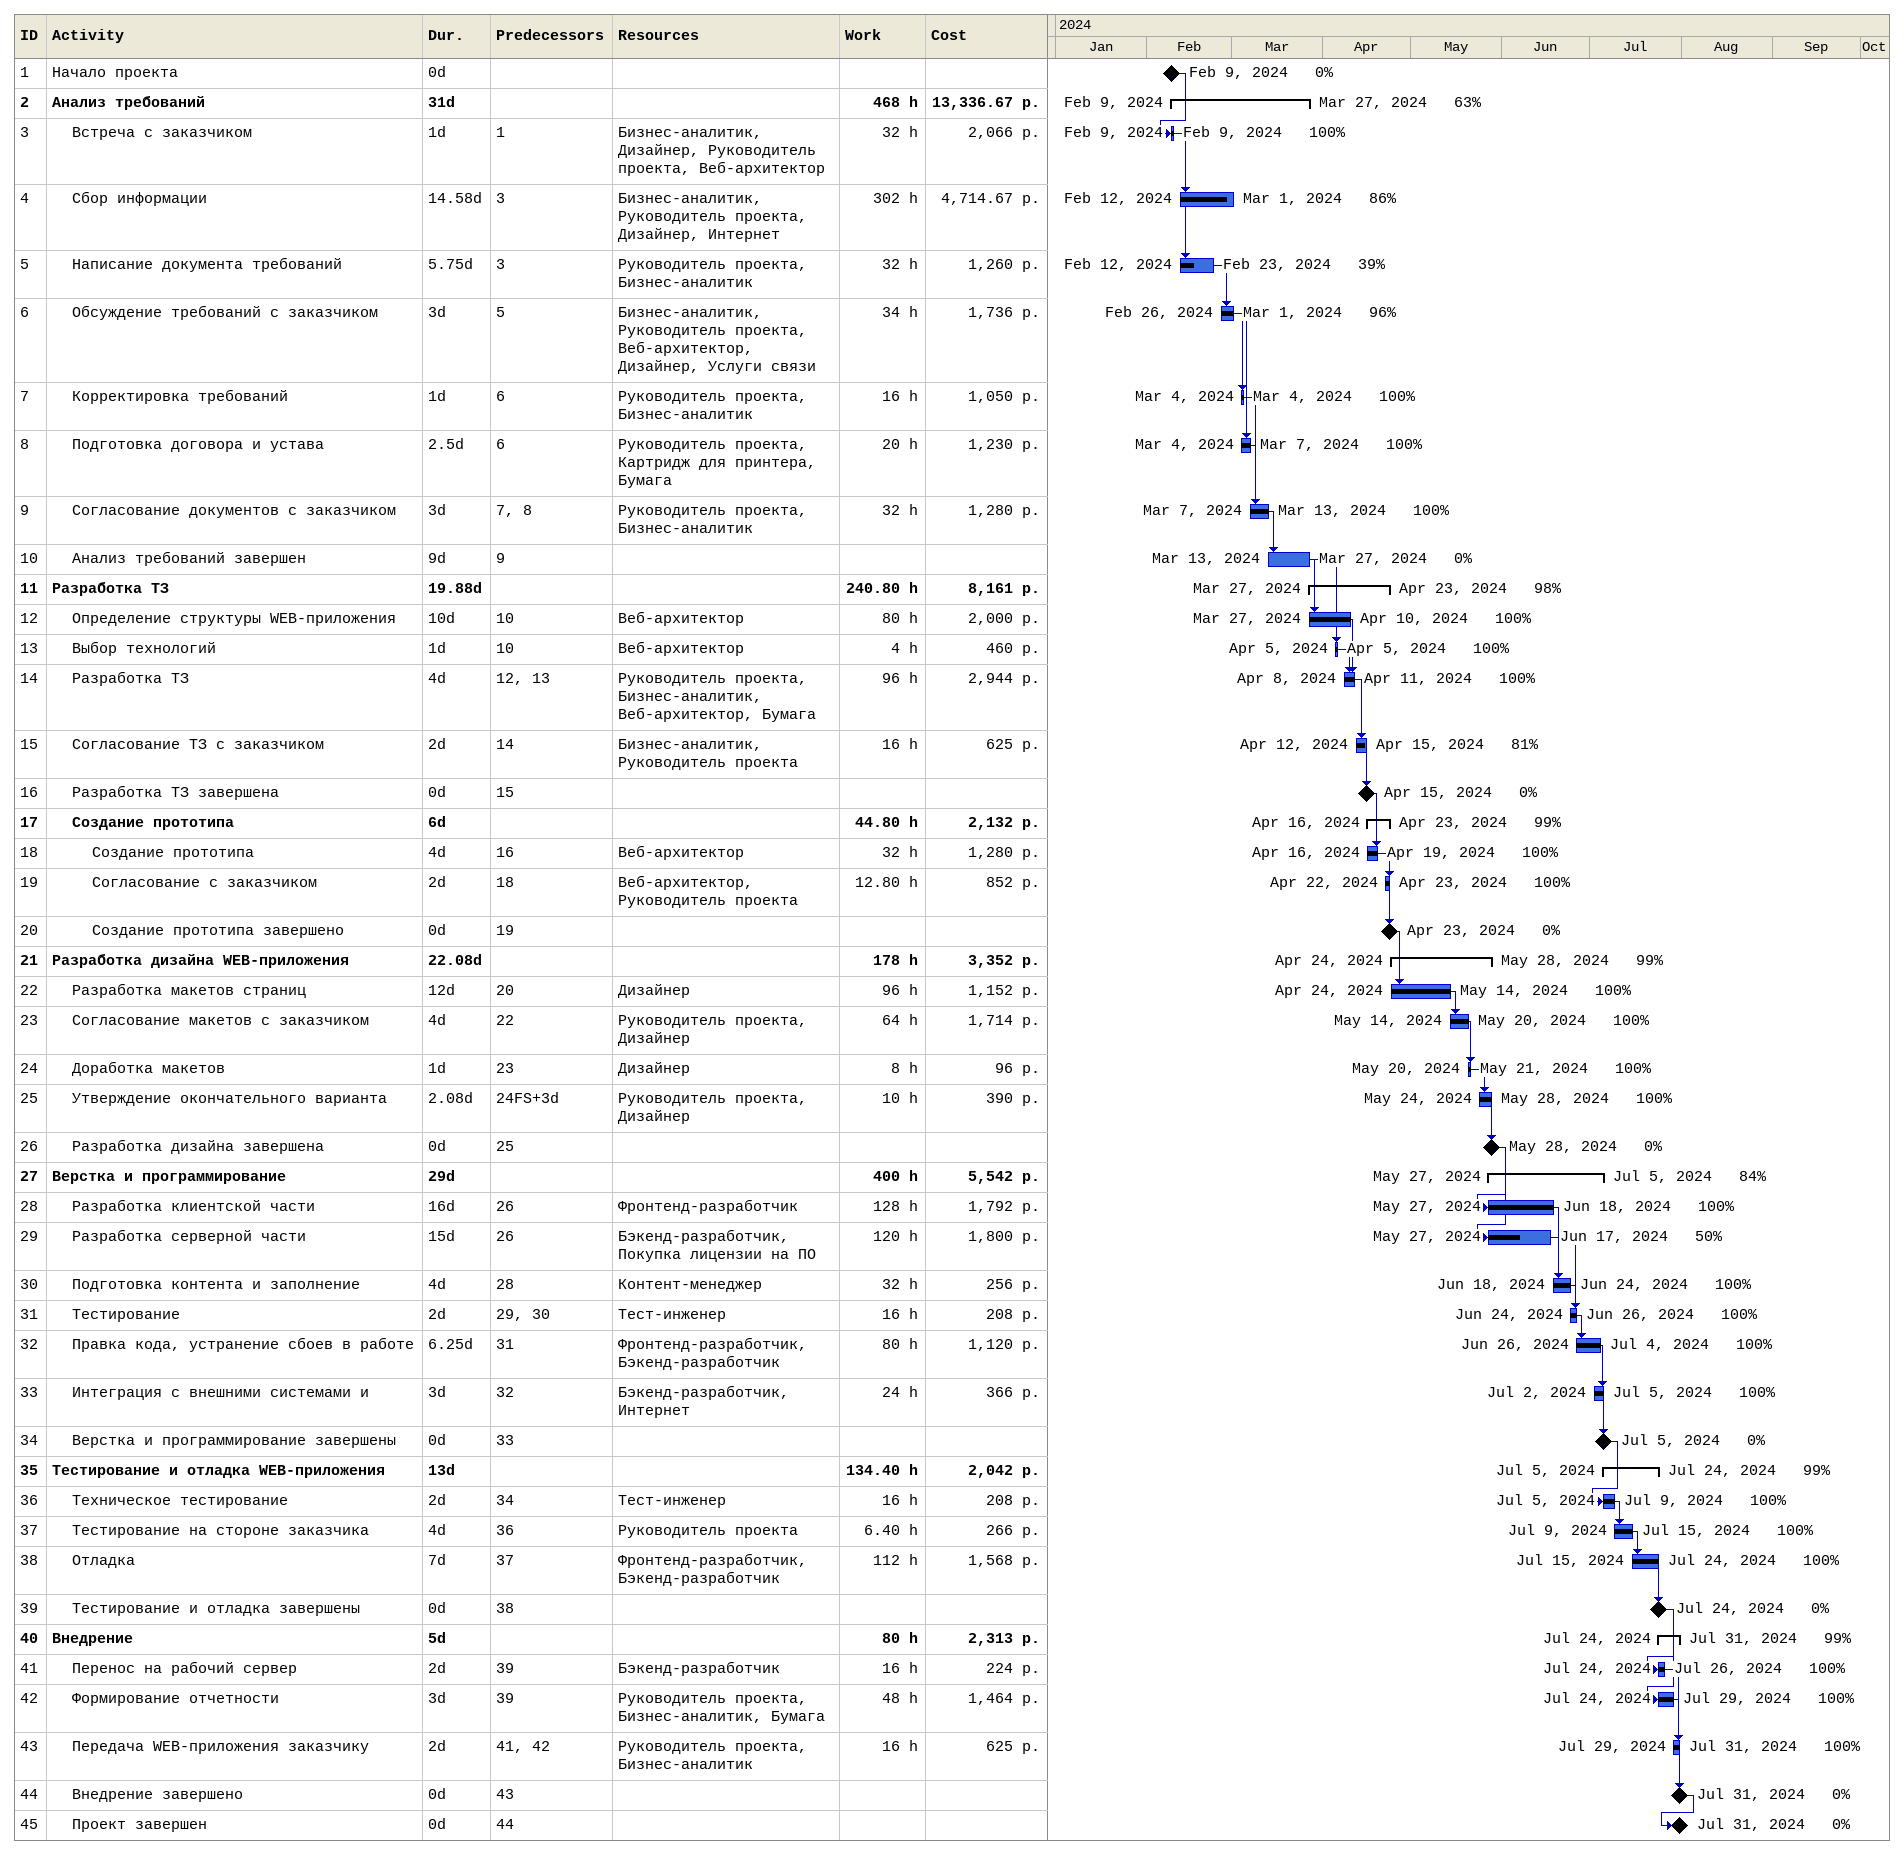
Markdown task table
| ID | Level | Task | Duration | Start | Finish | Predecessors | Resources | % complete | Work (h) | Cost (р.) |
|---|---|---|---|---|---|---|---|---|---|---|
| 1 | 1 | Начало проекта | 0d | 2024-02-09 | 2024-02-09 |  |  | 0 |  |  |
| 2 | 1 | **Анализ требований** | 31d | 2024-02-09 | 2024-03-27 |  |  | 63 | 468 | 13336.67 |
| 3 | 2 | Встреча с заказчиком | 1d | 2024-02-09 | 2024-02-09 | 1 | Бизнес-аналитик, Дизайнер, Руководитель проекта, Веб-архитектор | 100 | 32 | 2066 |
| 4 | 2 | Сбор информации | 14.58d | 2024-02-12 | 2024-03-01 | 3 | Бизнес-аналитик, Руководитель проекта, Дизайнер, Интернет | 86 | 302 | 4714.67 |
| 5 | 2 | Написание документа требований | 5.75d | 2024-02-12 | 2024-02-23 | 3 | Руководитель проекта, Бизнес-аналитик | 39 | 32 | 1260 |
| 6 | 2 | Обсуждение требований с заказчиком | 3d | 2024-02-26 | 2024-03-01 | 5 | Бизнес-аналитик, Руководитель проекта, Веб-архитектор, Дизайнер, Услуги связи | 96 | 34 | 1736 |
| 7 | 2 | Корректировка требований | 1d | 2024-03-04 | 2024-03-04 | 6 | Руководитель проекта, Бизнес-аналитик | 100 | 16 | 1050 |
| 8 | 2 | Подготовка договора и устава | 2.5d | 2024-03-04 | 2024-03-07 | 6 | Руководитель проекта, Картридж для принтера, Бумага | 100 | 20 | 1230 |
| 9 | 2 | Согласование документов с заказчиком | 3d | 2024-03-07 | 2024-03-13 | 7, 8 | Руководитель проекта, Бизнес-аналитик | 100 | 32 | 1280 |
| 10 | 2 | Анализ требований завершен | 9d | 2024-03-13 | 2024-03-27 | 9 |  | 0 |  |  |
| 11 | 1 | **Разработка ТЗ** | 19.88d | 2024-03-27 | 2024-04-23 |  |  | 98 | 240.80 | 8161 |
| 12 | 2 | Определение структуры WEB-приложения | 10d | 2024-03-27 | 2024-04-10 | 10 | Веб-архитектор | 100 | 80 | 2000 |
| 13 | 2 | Выбор технологий | 1d | 2024-04-05 | 2024-04-05 | 10 | Веб-архитектор | 100 | 4 | 460 |
| 14 | 2 | Разработка ТЗ | 4d | 2024-04-08 | 2024-04-11 | 12, 13 | Руководитель проекта, Бизнес-аналитик, Веб-архитектор, Бумага | 100 | 96 | 2944 |
| 15 | 2 | Согласование ТЗ с заказчиком | 2d | 2024-04-12 | 2024-04-15 | 14 | Бизнес-аналитик, Руководитель проекта | 81 | 16 | 625 |
| 16 | 2 | Разработка ТЗ завершена | 0d | 2024-04-15 | 2024-04-15 | 15 |  | 0 |  |  |
| 17 | 2 | **Создание прототипа** | 6d | 2024-04-16 | 2024-04-23 |  |  | 99 | 44.80 | 2132 |
| 18 | 3 | Создание прототипа | 4d | 2024-04-16 | 2024-04-19 | 16 | Веб-архитектор | 100 | 32 | 1280 |
| 19 | 3 | Согласование с заказчиком | 2d | 2024-04-22 | 2024-04-23 | 18 | Веб-архитектор, Руководитель проекта | 100 | 12.80 | 852 |
| 20 | 3 | Создание прототипа завершено | 0d | 2024-04-23 | 2024-04-23 | 19 |  | 0 |  |  |
| 21 | 1 | **Разработка дизайна WEB-приложения** | 22.08d | 2024-04-24 | 2024-05-28 |  |  | 99 | 178 | 3352 |
| 22 | 2 | Разработка макетов страниц | 12d | 2024-04-24 | 2024-05-14 | 20 | Дизайнер | 100 | 96 | 1152 |
| 23 | 2 | Согласование макетов с заказчиком | 4d | 2024-05-14 | 2024-05-20 | 22 | Руководитель проекта, Дизайнер | 100 | 64 | 1714 |
| 24 | 2 | Доработка макетов | 1d | 2024-05-20 | 2024-05-21 | 23 | Дизайнер | 100 | 8 | 96 |
| 25 | 2 | Утверждение окончательного варианта | 2.08d | 2024-05-24 | 2024-05-28 | 24FS+3d | Руководитель проекта, Дизайнер | 100 | 10 | 390 |
| 26 | 2 | Разработка дизайна завершена | 0d | 2024-05-28 | 2024-05-28 | 25 |  | 0 |  |  |
| 27 | 1 | **Верстка и программирование** | 29d | 2024-05-27 | 2024-07-05 |  |  | 84 | 400 | 5542 |
| 28 | 2 | Разработка клиентской части | 16d | 2024-05-27 | 2024-06-18 | 26 | Фронтенд-разработчик | 100 | 128 | 1792 |
| 29 | 2 | Разработка серверной части | 15d | 2024-05-27 | 2024-06-17 | 26 | Бэкенд-разработчик, Покупка лицензии на ПО | 50 | 120 | 1800 |
| 30 | 2 | Подготовка контента и заполнение | 4d | 2024-06-18 | 2024-06-24 | 28 | Контент-менеджер | 100 | 32 | 256 |
| 31 | 2 | Тестирование | 2d | 2024-06-24 | 2024-06-26 | 29, 30 | Тест-инженер | 100 | 16 | 208 |
| 32 | 2 | Правка кода, устранение сбоев в работе | 6.25d | 2024-06-26 | 2024-07-04 | 31 | Фронтенд-разработчик, Бэкенд-разработчик | 100 | 80 | 1120 |
| 33 | 2 | Интеграция с внешними системами и | 3d | 2024-07-02 | 2024-07-05 | 32 | Бэкенд-разработчик, Интернет | 100 | 24 | 366 |
| 34 | 2 | Верстка и программирование завершены | 0d | 2024-07-05 | 2024-07-05 | 33 |  | 0 |  |  |
| 35 | 1 | **Тестирование и отладка WEB-приложения** | 13d | 2024-07-05 | 2024-07-24 |  |  | 99 | 134.40 | 2042 |
| 36 | 2 | Техническое тестирование | 2d | 2024-07-05 | 2024-07-09 | 34 | Тест-инженер | 100 | 16 | 208 |
| 37 | 2 | Тестирование на стороне заказчика | 4d | 2024-07-09 | 2024-07-15 | 36 | Руководитель проекта | 100 | 6.40 | 266 |
| 38 | 2 | Отладка | 7d | 2024-07-15 | 2024-07-24 | 37 | Фронтенд-разработчик, Бэкенд-разработчик | 100 | 112 | 1568 |
| 39 | 2 | Тестирование и отладка завершены | 0d | 2024-07-24 | 2024-07-24 | 38 |  | 0 |  |  |
| 40 | 1 | **Внедрение** | 5d | 2024-07-24 | 2024-07-31 |  |  | 99 | 80 | 2313 |
| 41 | 2 | Перенос на рабочий сервер | 2d | 2024-07-24 | 2024-07-26 | 39 | Бэкенд-разработчик | 100 | 16 | 224 |
| 42 | 2 | Формирование отчетности | 3d | 2024-07-24 | 2024-07-29 | 39 | Руководитель проекта, Бизнес-аналитик, Бумага | 100 | 48 | 1464 |
| 43 | 2 | Передача WEB-приложения заказчику | 2d | 2024-07-29 | 2024-07-31 | 41, 42 | Руководитель проекта, Бизнес-аналитик | 100 | 16 | 625 |
| 44 | 2 | Внедрение завершено | 0d | 2024-07-31 | 2024-07-31 | 43 |  | 0 |  |  |
| 45 | 2 | Проект завершен | 0d | 2024-07-31 | 2024-07-31 | 44 |  | 0 |  |  |
